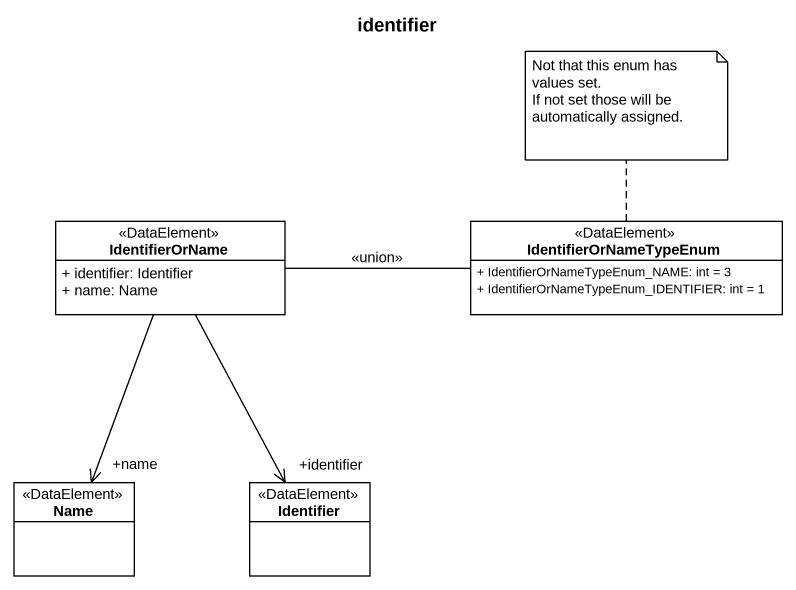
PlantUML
@startuml
title identifier
hide circle
hide empty members
skinparam classAttributeIconSize 0
class IdentifierOrName <<DataElement>> {
  + identifier: Identifier
  + name: Name
}
class IdentifierOrNameTypeEnum <<DataElement>> {
  + IdentifierOrNameTypeEnum_NAME: int = 3
  + IdentifierOrNameTypeEnum_IDENTIFIER: int = 1
}
class Name <<DataElement>>
class Identifier <<DataElement>>
IdentifierOrName -right- IdentifierOrNameTypeEnum : <<union>>
IdentifierOrName --> "+name" Name
IdentifierOrName --> "+identifier" Identifier
note top of IdentifierOrNameTypeEnum
  Not that this enum has values set.
  If not set those will be automatically assigned.
end note
@enduml
